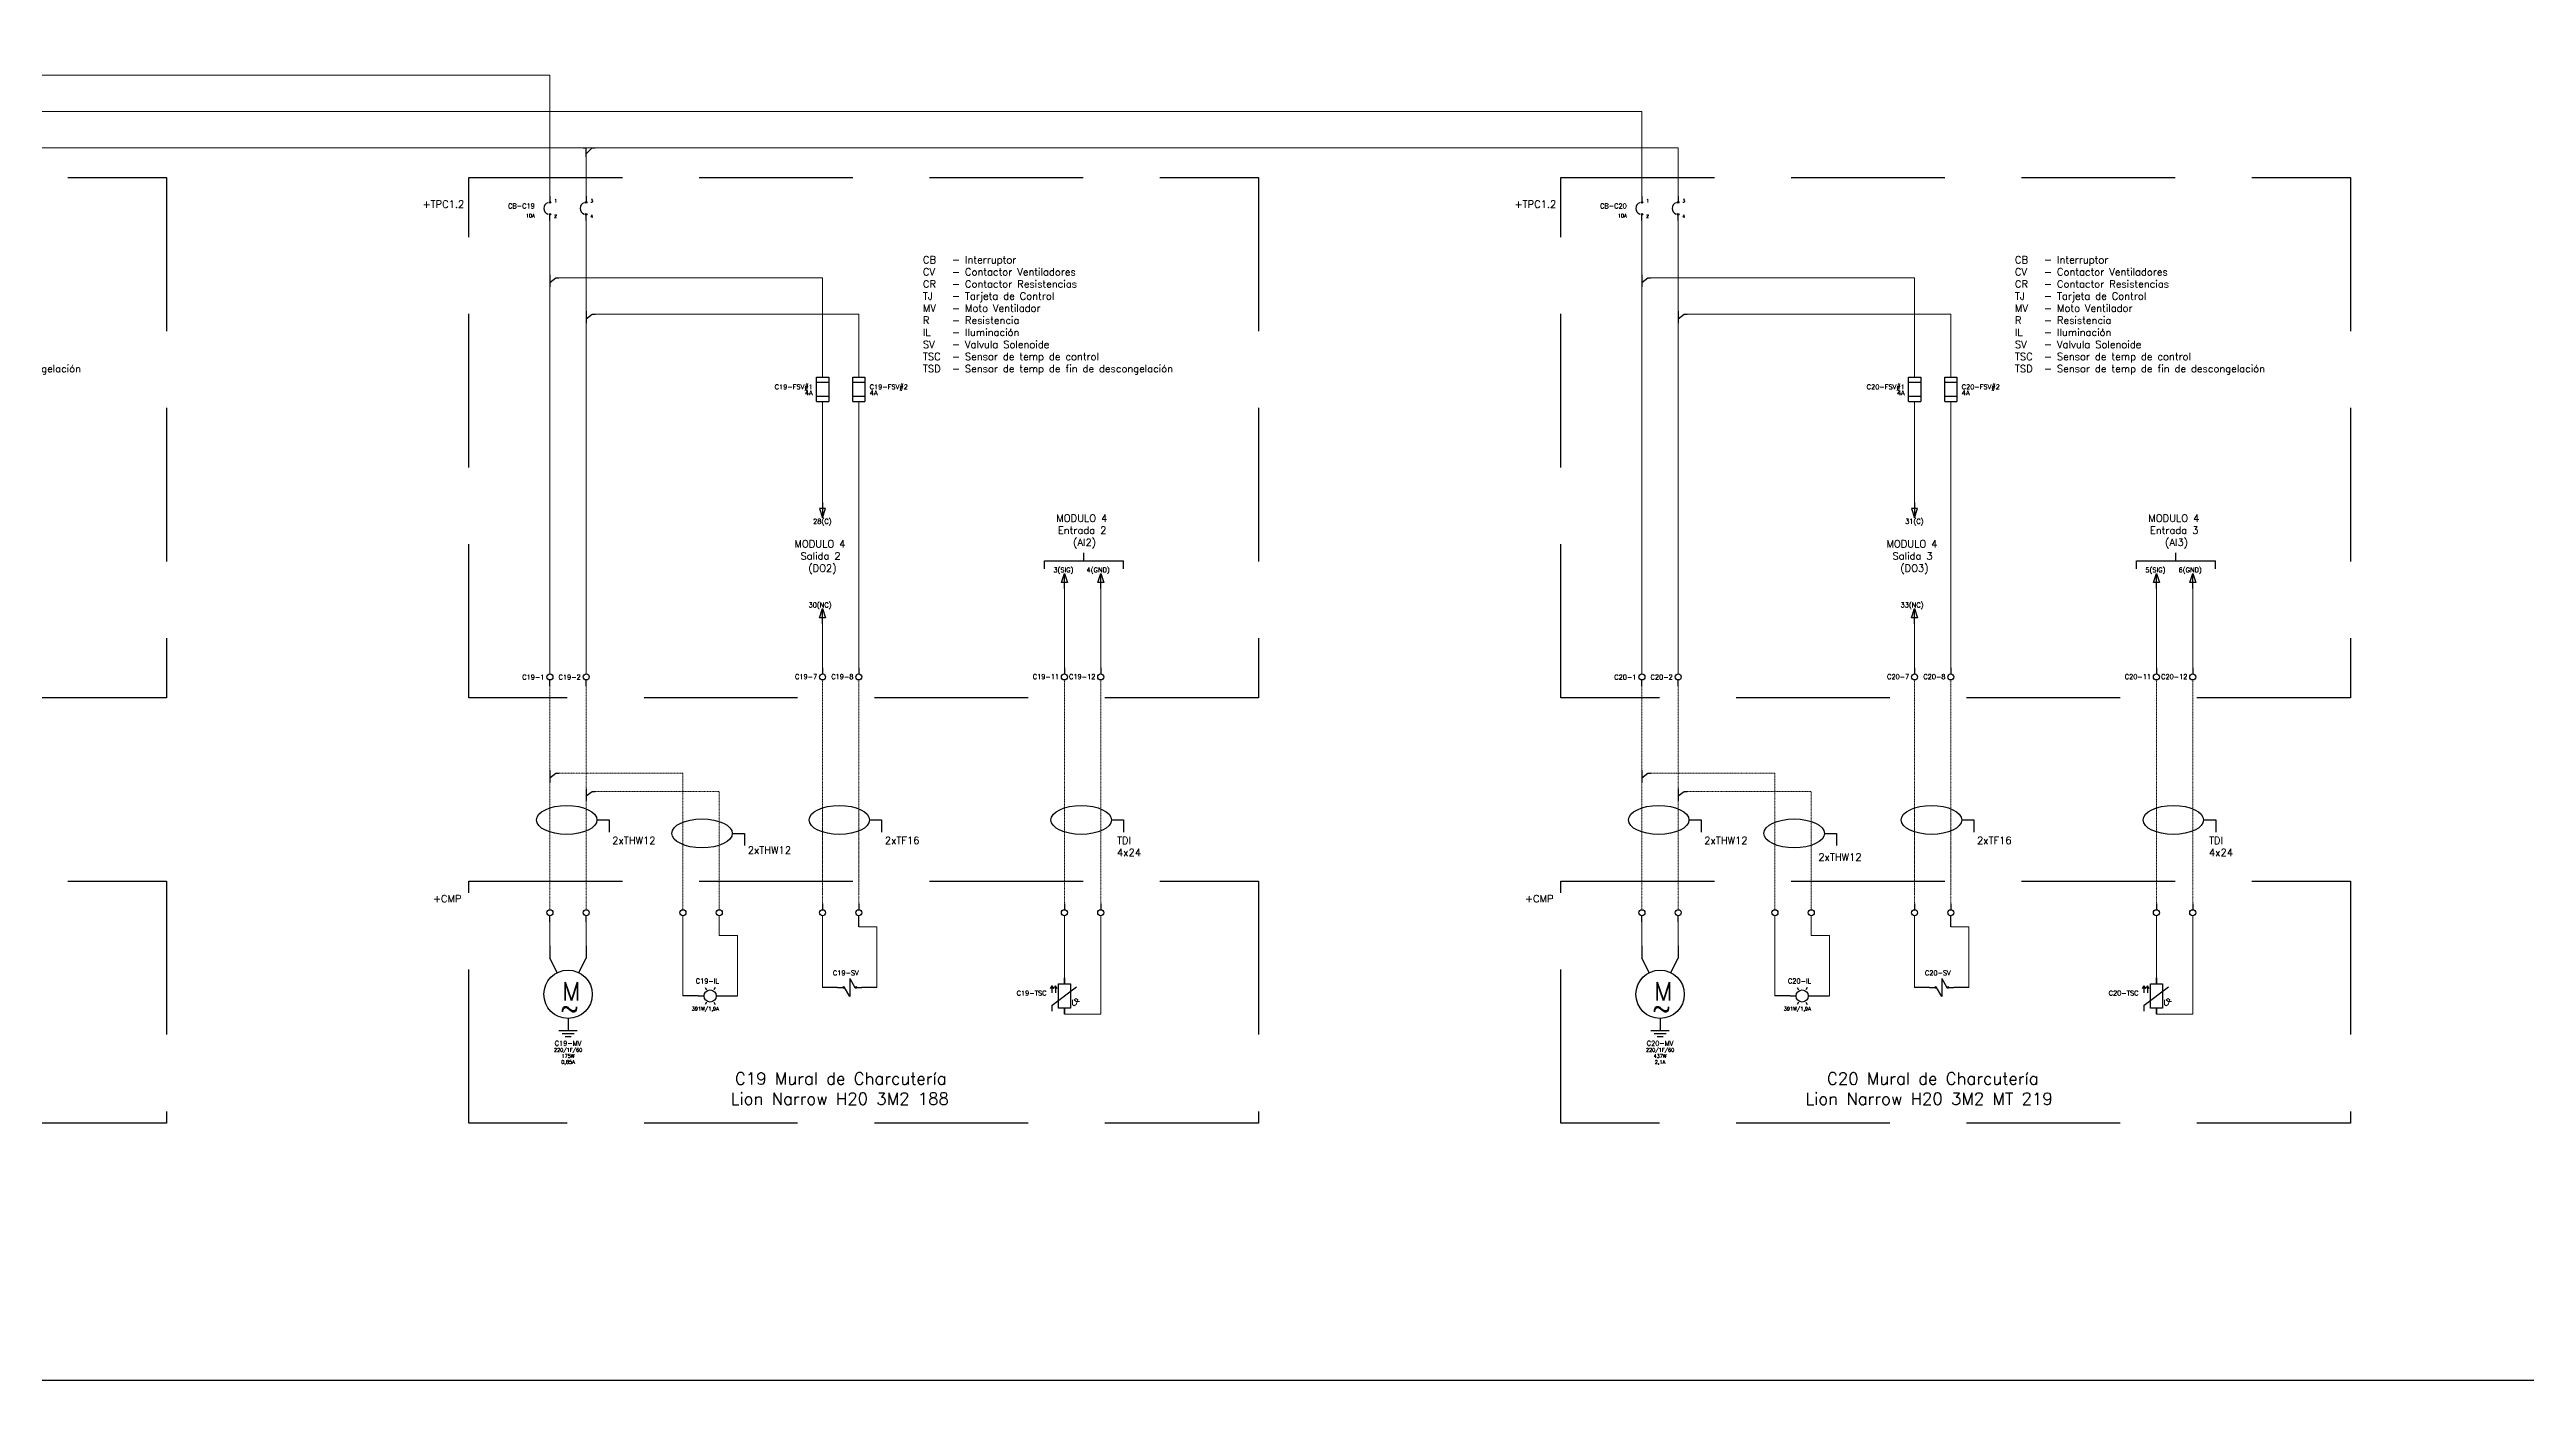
# Model space of a CAD drawing. Header units: inches. Extents: x 75782 to 87231, y -34126 to -18655.
# Drawn here: x 82191 to 84239, y -24628 to -23528 of the extents above; entities that cross this region are included whole.
import ezdxf
from ezdxf.enums import TextEntityAlignment as Align

# ---------------------------------------------------------------- set-up
doc = ezdxf.new("R2010")
doc.units = ezdxf.units.IN
doc.header["$MEASUREMENT"] = 0
doc.linetypes.add('DASHED', pattern=[19.05, 12.7, -6.35])
doc.linetypes.add('EPLANLINE7', pattern=[0])
for name, color, linetype, lineweight in [('A-Cable Belden', 9, 'Continuous', 18), ('A-Cables 220V', 6, 'Continuous', 18), ('SYMBOL', 2, 'Continuous', 25)]:
    doc.layers.add(name, color=color, linetype=linetype, lineweight=lineweight)
doc.layers.add('TEXTOS', color=7, linetype='Continuous')
doc.styles.get("Standard").update_dxf_attribs({"font": 'ROMANS.SHX'})

# ---------------------------------------------------------------- blocks, each defined once
blk = doc.blocks.new('2F Breaker')
for p, q in [((0, 0), (0, -4.3)), ((30, 0), (30, -4.3)), ((0, -20), (0, -15.7)), ((30, -20), (30, -15.7))]:
    blk.add_line(p, q)
for centre in [(0, -5), (0, -15), (30, -5), (30, -15)]:
    blk.add_circle(centre, 0.653)
for centre in [(0, -10), (30, -10)]:
    blk.add_arc(centre, 5, 110, 250)
for s, p in [('2', (3.6, -17.7)), ('1', (3.6, -5)), ('3', (33.6, -5)), ('4', (33.6, -17.7))]:
    blk.add_text(s, height=2.5).set_placement(p)
at = {"flags": 4}
for tag, height, p in [('FEATURES', 3, (-12.5, -17.5)), ('NAME', 4, (-12.5, -10))]:
    blk.add_attdef(tag, text='', height=height, dxfattribs=at).set_placement(p, align=Align.RIGHT)
blk = doc.blocks.new('2F motor')
for p, q in [((0, 0), (0, -10)), ((30, 0), (30, -10)), ((6.1, -22.1), (0, -10)), ((23.9, -22.1), (30, -10)), ((15, -60), (15, -70)), ((7.5, -70), (22.5, -70)), ((10, -72.5), (20, -72.5)), ((12.5, -75), (17.5, -75))]:
    blk.add_line(p, q)
blk.add_circle((15, -40), 20)
blk.add_text('M', height=15).set_placement((10, -45))
at = {"insert": (8.6, -43.8), "char_height": 15, "width": 78.304, "attachment_point": 1}
blk.add_mtext('{\\Fsimplex|c0;~}', dxfattribs=at)
at = {"flags": 4}
for tag, height, p in [('NAME', 4, (15, -82.5)), ('CURRENT', 3, (15, -97.5)), ('VOLTAJE', 3, (15, -87.5)), ('HP', 3, (15, -92.5))]:
    blk.add_attdef(tag, text='', height=height, dxfattribs=at).set_placement(p, align=Align.CENTER)
blk = doc.blocks.new('derivación a la derecha')
for p, q in [((0, 2.5), (0, -7.5)), ((0, -3.75), (5, 0)), ((5, 0), (7.5, 0))]:
    blk.add_line(p, q)
blk = doc.blocks.new('Temperature sensor')
for p, q in [((-10, -22.5), (10, -7.5)), ((-10, -27.5), (-10, -22.5))]:
    blk.add_line(p, q)
for points in [[(0, 0), (0, 0), (0, -5), (0, -5)], [(-5, -5), (5, -5), (5, -25), (-5, -25)], [(0, -30), (0, -30), (0, -25), (0, -25)]]:
    blk.add_lwpolyline(points, close=True)
at = {"layer": 'SYMBOL', "color": 0, "linetype": 'EPLANLINE7', "lineweight": 25}
for p, q in [((-10.4, -6.5), (-11.9, -8.9)), ((-10.4, -6.5), (-10.4, -12.5)), ((-10.4, -6.5), (-8.9, -8.9)), ((-7.4, -6.5), (-7.4, -12.5))]:
    blk.add_line(p, q, dxfattribs=at)
at = {"layer": 'SYMBOL', "color": 0, "linetype": 'EPLANLINE7', "lineweight": 13}
for p, q in [((-7.4, -6.5), (-8.9, -8.9)), ((-7.4, -6.5), (-5.9, -8.9)), ((-7.4, -12.5), (-7.4, -12.5)), ((-7.4, -12.5), (-7.4, -12.5)), ((6.6, -18.3), (6.6, -21.9)), ((9.6, -17.1), (8.1, -18.3)), ((8.1, -18.3), (9.6, -19.5)), ((11.1, -18.3), (9.6, -17.1)), ((9.6, -21.9), (11.1, -18.3)), ((9.6, -19.5), (12.6, -19.5)), ((6.6, -21.9), (8.1, -23.1)), ((8.1, -23.1), (9.6, -21.9))]:
    blk.add_line(p, q, dxfattribs=at)
at = {"flags": 4}
blk.add_attdef('NAME', text='', height=4, dxfattribs=at).set_placement((-14.8, -14.6), align=Align.RIGHT)
blk = doc.blocks.new('Arrow-down')
for p, q in [((0, 0), (0, -12.5)), ((2.5, -5), (-2.5, -5)), ((-2.5, -5), (0, -12.5)), ((0, -12.5), (2.5, -5))]:
    blk.add_line(p, q)
at = {"flags": 4}
blk.add_attdef('NAME', text='', height=4, dxfattribs=at).set_placement((7.5, -17.5), align=Align.RIGHT)
blk = doc.blocks.new('Arrow-up')
for p, q in [((-2.5, 5), (0, 12.5)), ((2.5, 5), (-2.5, 5)), ((0, 0), (0, 12.5)), ((0, 12.5), (2.5, 5))]:
    blk.add_line(p, q)
at = {"flags": 4}
blk.add_attdef('NAME', text='', height=4, dxfattribs=at).set_placement((7.5, 13.5), align=Align.RIGHT)
blk = doc.blocks.new('Fusible')
at = {"color": 0, "ltscale": 0.1}
for p, q in [((45791, 2917.9), (45791, 2937.9)), ((45791, 2937.9), (45801, 2937.9)), ((45791, 2933.9), (45801, 2933.9)), ((45801, 2937.9), (45801, 2917.9)), ((45801, 2921.9), (45791, 2921.9)), ((45791, 2917.9), (45801, 2917.9))]:
    blk.add_line(p, q, dxfattribs=at)
at = {"flags": 4}
for p in [(45787.9, 2927.9), (45787.9, 2922.9)]:
    blk.add_attdef('NAME', text='', height=4, dxfattribs=at).set_placement(p, align=Align.RIGHT)
blk = doc.blocks.new('fusible1')
at = {"color": 0, "ltscale": 0.1}
for p, q in [((45821, 2917.9), (45821, 2937.9)), ((45821, 2937.9), (45831, 2937.9)), ((45821, 2933.9), (45831, 2933.9)), ((45831, 2937.9), (45831, 2917.9)), ((45831, 2921.9), (45821, 2921.9)), ((45821, 2917.9), (45831, 2917.9))]:
    blk.add_line(p, q, dxfattribs=at)
at = {"flags": 4}
for p in [(45834.9, 2927.9), (45834.9, 2922.9)]:
    blk.add_attdef('NAME', p, '', height=4, dxfattribs=at)
blk = doc.blocks.new('Borne - abajo')
blk.add_line((0, 0), (0, 5))
blk.add_circle((0, 7.5), 2.5)
at = {"flags": 4}
blk.add_attdef('NAME', text='', height=4, dxfattribs=at).set_placement((-4.4, 5.3), align=Align.RIGHT)
blk.add_attdef('#', (4.6, 5.9), '', height=3, dxfattribs=at)
blk = doc.blocks.new('Borne - arriba')
blk.add_line((0, 0), (0, -5))
blk.add_circle((0, -7.5), 2.5)
at = {"flags": 4}
blk.add_attdef('NAME', text='', height=4, dxfattribs=at).set_placement((-4.4, -9.3), align=Align.RIGHT)
blk.add_attdef('#', (4.6, -8.9), '', height=3, dxfattribs=at)
blk = doc.blocks.new('derivación inferior')
for p, q in [((-2.5, 0), (0, 0)), ((0, -7.5), (0, 0)), ((0, -5), (5, 0)), ((5, 0), (7.5, 0))]:
    blk.add_line(p, q)
blk = doc.blocks.new('Solenoid Coil')
for p, q in [((0, 0), (4.3, 0)), ((10, -7.5), (5.7, 0)), ((10, 7.5), (10, -7.5)), ((10, 7.5), (14.3, 0)), ((15.7, 0), (20, 0))]:
    blk.add_line(p, q)
for centre in [(5, 0), (15, 0)]:
    blk.add_circle(centre, 0.704)
at = {"flags": 4}
for tag, height, p in [('NAME', 4, (17.5, 10)), ('PAGE', 3, (15, -17.5))]:
    blk.add_attdef(tag, text='', height=height, dxfattribs=at).set_placement(p, align=Align.RIGHT)
blk = doc.blocks.new('Pilot Light')
for p, q in [((-10, 0), (-5, 0)), ((-4.1, 7.1), (-3, 5.2)), ((4.1, 7.1), (3, 5.2)), ((5, 0), (10, 0)), ((-3, -5.2), (-4.1, -7.1)), ((3, -5.2), (4.1, -7.1))]:
    blk.add_line(p, q)
blk.add_circle((0, 0), 5)
at = {"flags": 4}
for tag, height, p in [('NAME', 4, (7.4, 10.4)), ('COLOR', 3, (7.2, -12.1))]:
    blk.add_attdef(tag, text='', height=height, dxfattribs=at).set_placement(p, align=Align.RIGHT)

msp = doc.modelspace()

# ---------------------------------------------------------------- linework, layer by layer
at = {"ltscale": 0.1}
for p, q in [((83013.2, -23957.3), (83013.2, -23950.6)), ((83013.2, -23950.6), (83078.7, -23950.6)), ((83045.9, -23950.6), (83045.9, -23943.9)), ((83078.7, -23957.3), (83078.7, -23950.6)), ((83916.1, -23957.3), (83916.1, -23950.6)), ((83916.1, -23950.6), (83981.6, -23950.6)), ((83948.8, -23950.6), (83948.8, -23943.9)), ((83981.6, -23957.3), (83981.6, -23950.6)), ((82643.3, -24164.9), (82653.3, -24164.9)), ((82653.3, -24164.9), (82653.3, -24174.9)), ((82868.7, -24164.9), (82878.7, -24164.9)), ((82868.7, -24164.9), (82878.7, -24164.9)), ((82878.7, -24164.9), (82878.7, -24174.9)), ((82878.7, -24164.9), (82878.7, -24174.9)), ((83068.7, -24164.9), (83078.7, -24164.9)), ((83078.7, -24164.9), (83078.7, -24174.9)), ((83546.2, -24164.9), (83556.2, -24164.9)), ((83556.2, -24164.9), (83556.2, -24174.9)), ((83771.7, -24164.9), (83781.7, -24164.9)), ((83771.7, -24164.9), (83781.7, -24164.9)), ((83781.7, -24164.9), (83781.7, -24174.9)), ((83781.7, -24164.9), (83781.7, -24174.9)), ((83971.7, -24164.9), (83981.7, -24164.9)), ((83981.7, -24164.9), (83981.7, -24174.9)), ((82755.2, -24176), (82765.2, -24176)), ((82765.2, -24176), (82765.2, -24186)), ((83658.2, -24176), (83668.2, -24176)), ((83668.2, -24176), (83668.2, -24186)), ((82859.8, -24253.4), (82859.8, -24244.1)), ((83762.7, -24253.4), (83762.7, -24244.1))]:
    msp.add_line(p, q, dxfattribs=at)
for p, q in [((82604.4, -24249.1), (82604.4, -24244.1)), ((82634.4, -24249.1), (82634.4, -24244.1)), ((82829.8, -24234.1), (82829.8, -24239.1)), ((82859.8, -24234.1), (82859.8, -24239.1)), ((83029.8, -24234.1), (83029.8, -24239.1)), ((83059.8, -24234.1), (83059.8, -24239.1)), ((83507.3, -24249.1), (83507.3, -24244.1)), ((83537.3, -24249.1), (83537.3, -24244.1)), ((83732.7, -24234.1), (83732.7, -24239.1)), ((83732.7, -24234.1), (83732.7, -24239.1)), ((83762.7, -24234.1), (83762.7, -24239.1)), ((83762.7, -24234.1), (83762.7, -24239.1)), ((83932.7, -24234.1), (83932.7, -24239.1)), ((83962.7, -24234.1), (83962.7, -24239.1)), ((82842.3, -24303.4), (82829.8, -24303.4)), ((82874.8, -24303.4), (82862.3, -24303.4)), ((83745.2, -24303.4), (83732.7, -24303.4)), ((83777.7, -24303.4), (83765.2, -24303.4)), ((82726.9, -24310.5), (82714.4, -24310.5)), ((82746.9, -24310.5), (82759.4, -24310.5)), ((83629.8, -24310.5), (83617.3, -24310.5)), ((83649.8, -24310.5), (83662.3, -24310.5))]:
    msp.add_line(p, q)
msp.add_lwpolyline([(75782.1, -18655.2), (87231.1, -18655.2), (87231.1, -24628.5), (75782.1, -24628.5)], close=True, dxfattribs=at)
msp.add_lwpolyline([(75782.1, -18655.2), (87231.1, -18655.2), (87231.1, -24628.5), (75782.1, -24628.5)], close=True, dxfattribs=at)
at = {"linetype": 'DASHED', "ltscale": 10}
for points in [[(81634.4, -23633.6), (82287.3, -23633.6), (82287.3, -24063.8), (81634.4, -24063.8)], [(82537.3, -23633.6), (83190.2, -23633.6), (83190.2, -24063.8), (82537.3, -24063.8)], [(83440.2, -23633.6), (84093.2, -23633.6), (84093.2, -24063.8), (83440.2, -24063.8)], [(81634.4, -24215.5), (82287.3, -24215.4), (82287.3, -24415.7), (81634.4, -24415.7)], [(82537.3, -24215.5), (83190.2, -24215.4), (83190.2, -24415.7), (82537.3, -24415.7)], [(83440.2, -24215.5), (84093.2, -24215.4), (84093.2, -24415.7), (83440.2, -24415.7)]]:
    msp.add_lwpolyline(points, close=True, dxfattribs=at)
for centre in [(82604.4, -24241.6), (82634.4, -24241.6), (82714.4, -24241.6), (82744.4, -24241.6), (82829.8, -24241.6), (82829.8, -24241.6), (82829.8, -24241.6), (82859.8, -24241.6), (82859.8, -24241.6), (82859.8, -24241.6), (83029.8, -24241.6), (83059.8, -24241.6), (83507.3, -24241.6), (83537.3, -24241.6), (83617.3, -24241.6), (83647.3, -24241.6), (83732.7, -24241.6), (83732.7, -24241.6), (83732.7, -24241.6), (83762.7, -24241.6), (83762.7, -24241.6), (83762.7, -24241.6), (83932.7, -24241.6), (83962.7, -24241.6)]:
    msp.add_circle(centre, 2.5)
at = {"ltscale": 0.1}
for centre in [(82618.3, -24164.9), (82730.2, -24176), (82843.7, -24164.9), (83043.7, -24164.9), (83521.2, -24164.9), (83633.2, -24176), (83746.7, -24164.9), (83946.7, -24164.9)]:
    msp.add_ellipse(centre, major_axis=(-25, 0), ratio=0.48, dxfattribs=at)
at = {"layer": 'A-Cable Belden'}
for p, q in [((83029.8, -24044.1), (83029.8, -23973.6)), ((83059.8, -23973.6), (83059.8, -24044.1)), ((83932.7, -24044.1), (83932.7, -23973.6)), ((83962.7, -23973.6), (83962.7, -24044.1)), ((83029.8, -24298), (83029.8, -24244.1)), ((83059.8, -24244.1), (83059.8, -24325.5)), ((83932.7, -24298), (83932.7, -24244.1)), ((83962.7, -24244.1), (83962.7, -24325.5)), ((83059.8, -24325.5), (83029.8, -24325.5)), ((83962.7, -24325.5), (83932.7, -24325.5))]:
    msp.add_line(p, q, dxfattribs=at)
at = {"layer": 'A-Cable Belden', "linetype": 'DASHED', "ltscale": 0.01}
for p, q in [((83029.8, -24049.1), (83029.8, -24234.1)), ((83059.8, -24049.1), (83059.8, -24234.1)), ((83932.7, -24049.1), (83932.7, -24234.1)), ((83962.7, -24049.1), (83962.7, -24234.1))]:
    msp.add_line(p, q, dxfattribs=at)
at = {"layer": 'A-Cables 220V'}
for p, q in [((80463, -23548.8), (82604.4, -23548.8)), ((82604.4, -23649.1), (82604.4, -23548.8)), ((80462.8, -23578.8), (83507.3, -23579)), ((83507.3, -23649.1), (83507.3, -23579)), ((80462.8, -23608.8), (83537.3, -23609)), ((82634.4, -23649.1), (82634.4, -23609)), ((83537.3, -23649.1), (83537.3, -23609)), ((82604.4, -23669.1), (82604.4, -23714.1)), ((82634.4, -23669.1), (82634.4, -23744.1)), ((83507.3, -23669.1), (83507.3, -23714.1)), ((83537.3, -23669.1), (83537.3, -23744.1)), ((82604.4, -23724.1), (82604.4, -24044.1)), ((82611.9, -23716.6), (82829.8, -23716.6)), ((82829.8, -23716.6), (82829.8, -23798.7)), ((83507.3, -23724.1), (83507.3, -24044.1)), ((83514.8, -23716.6), (83732.7, -23716.6)), ((83732.7, -23716.6), (83732.7, -23798.7)), ((82634.4, -23754.1), (82634.4, -24044.1)), ((82641.9, -23746.6), (82859.8, -23746.6)), ((82859.8, -23746.6), (82859.8, -23798.7)), ((83537.3, -23754.1), (83537.3, -24044.1)), ((83544.8, -23746.6), (83762.7, -23746.6)), ((83762.7, -23746.6), (83762.7, -23798.7)), ((82829.8, -23818.7), (82829.8, -23902.4)), ((82859.8, -23818.7), (82859.8, -24044.1)), ((83732.7, -23818.7), (83732.7, -23902.4)), ((83762.7, -23818.7), (83762.7, -24044.1)), ((82829.8, -24002.6), (82829.8, -24044.1)), ((83732.7, -24002.6), (83732.7, -24044.1)), ((82604.4, -24244.1), (82604.4, -24269.1)), ((82634.4, -24244.1), (82634.4, -24269.1)), ((82714.4, -24244.1), (82714.4, -24310.5)), ((82744.4, -24244.1), (82744.4, -24260.5)), ((82829.8, -24244.1), (82829.8, -24303.4)), ((83507.3, -24244.1), (83507.3, -24269.1)), ((83537.3, -24244.1), (83537.3, -24269.1)), ((83617.3, -24244.1), (83617.3, -24310.5)), ((83647.3, -24244.1), (83647.3, -24260.5)), ((83732.7, -24244.1), (83732.7, -24303.4)), ((82759.4, -24260.5), (82744.4, -24260.5)), ((82759.4, -24310.5), (82759.4, -24260.5)), ((82874.8, -24253.4), (82859.8, -24253.4)), ((82874.8, -24303.4), (82874.8, -24253.4)), ((83662.3, -24260.5), (83647.3, -24260.5)), ((83662.3, -24310.5), (83662.3, -24260.5)), ((83777.7, -24253.4), (83762.7, -24253.4)), ((83777.7, -24303.4), (83777.7, -24253.4))]:
    msp.add_line(p, q, dxfattribs=at)
at = {"layer": 'A-Cables 220V', "linetype": 'DASHED', "ltscale": 0.01}
for p, q in [((82604.4, -24049.1), (82604.4, -24239.1)), ((82634.4, -24049.1), (82634.4, -24239.1)), ((82829.8, -24049.1), (82829.8, -24234.1)), ((82829.8, -24049.1), (82829.8, -24239.1)), ((82859.8, -24049.1), (82859.8, -24239.1)), ((83507.3, -24049.1), (83507.3, -24239.1)), ((83537.3, -24049.1), (83537.3, -24239.1)), ((83732.7, -24049.1), (83732.7, -24234.1)), ((83732.7, -24049.1), (83732.7, -24239.1)), ((83732.7, -24049.1), (83732.7, -24234.1)), ((83732.7, -24049.1), (83732.7, -24239.1)), ((83762.7, -24049.1), (83762.7, -24239.1)), ((83762.7, -24049.1), (83762.7, -24239.1)), ((82714.4, -24126.3), (82611.9, -24126.3)), ((82744.4, -24141.3), (82641.9, -24141.3)), ((82714.4, -24126.3), (82714.4, -24239.1)), ((82744.4, -24141.3), (82744.4, -24239.1)), ((83617.3, -24126.3), (83514.8, -24126.3)), ((83647.3, -24141.3), (83544.8, -24141.3)), ((83617.3, -24126.3), (83617.3, -24239.1)), ((83647.3, -24141.3), (83647.3, -24239.1)), ((82829.8, -24157.8), (82829.8, -24227)), ((82859.8, -24157.8), (82859.8, -24227)), ((83732.7, -24157.8), (83732.7, -24227)), ((83762.7, -24157.8), (83762.7, -24227))]:
    msp.add_line(p, q, dxfattribs=at)

# ---------------------------------------------------------------- block references
for name, p in [('derivación inferior', (82634.4, -23609)), ('derivación a la derecha', (82604.4, -23716.6)), ('derivación a la derecha', (83507.3, -23716.6)), ('derivación a la derecha', (82634.4, -23746.6)), ('derivación a la derecha', (83537.3, -23746.6)), ('derivación a la derecha', (82604.4, -24126.3)), ('derivación a la derecha', (83507.3, -24126.3)), ('derivación a la derecha', (82634.4, -24141.3)), ('derivación a la derecha', (83537.3, -24141.3))]:
    msp.add_blockref(name, p)
ref = msp.add_blockref('2F Breaker', (82604.4, -23649.1))
ref.add_attrib('NAME', 'CB-C19', dxfattribs={"height": 4}).set_placement((82591.9, -23659.1), align=Align.RIGHT)
ref.add_attrib('FEATURES', '10A', dxfattribs={"height": 3}).set_placement((82591.9, -23666.6), align=Align.RIGHT)
ref = msp.add_blockref('2F Breaker', (83507.3, -23649.1))
ref.add_attrib('NAME', 'CB-C20', dxfattribs={"height": 4}).set_placement((83494.8, -23659.1), align=Align.RIGHT)
ref.add_attrib('FEATURES', '10A', dxfattribs={"height": 3}).set_placement((83494.8, -23666.6), align=Align.RIGHT)
at = {"color": 0}
ref = msp.add_blockref('Fusible', (37033.9, -26736.6), dxfattribs=at)
ref.add_attrib('NAME', 'C19-FSV#1', dxfattribs={"height": 4}).set_placement((82821.8, -23808.7), align=Align.RIGHT)
ref.add_attrib('NAME', '4A', dxfattribs={"height": 4}).set_placement((82821.8, -23813.7), align=Align.RIGHT)
ref = msp.add_blockref('fusible1', (37033.9, -26736.6), dxfattribs=at)
ref.add_attrib('NAME', 'C19-FSV#2', (82868.8, -23808.7), dxfattribs={"height": 4})
ref.add_attrib('NAME', '4A', (82868.8, -23813.7), dxfattribs={"height": 4})
ref = msp.add_blockref('Fusible', (37936.8, -26736.6), dxfattribs=at)
ref.add_attrib('NAME', 'C20-FSV#1', dxfattribs={"height": 4}).set_placement((83724.7, -23808.7), align=Align.RIGHT)
ref.add_attrib('NAME', '4A', dxfattribs={"height": 4}).set_placement((83724.7, -23813.7), align=Align.RIGHT)
ref = msp.add_blockref('fusible1', (37936.8, -26736.6), dxfattribs=at)
ref.add_attrib('NAME', 'C20-FSV#2', (83771.7, -23808.7), dxfattribs={"height": 4})
ref.add_attrib('NAME', '4A', (83771.7, -23813.7), dxfattribs={"height": 4})
ref = msp.add_blockref('Arrow-down', (82829.8, -23902.4))
ref.add_attrib('NAME', '28(C)', dxfattribs={"height": 4}).set_placement((82837.3, -23919.9), align=Align.RIGHT)
ref = msp.add_blockref('Arrow-down', (83732.7, -23902.4))
ref.add_attrib('NAME', '31(C)', dxfattribs={"height": 4}).set_placement((83740.2, -23919.9), align=Align.RIGHT)
ref = msp.add_blockref('Arrow-up', (83029.8, -23973.6))
ref.add_attrib('NAME', '3(SIG)', dxfattribs={"height": 4}).set_placement((83037.3, -23960.1), align=Align.RIGHT)
ref = msp.add_blockref('Arrow-up', (83059.8, -23973.6))
ref.add_attrib('NAME', '4(GND)', dxfattribs={"height": 4}).set_placement((83067.3, -23960.1), align=Align.RIGHT)
ref = msp.add_blockref('Arrow-up', (83932.7, -23973.6))
ref.add_attrib('NAME', '5(SIG)', dxfattribs={"height": 4}).set_placement((83940.2, -23960.1), align=Align.RIGHT)
ref = msp.add_blockref('Arrow-up', (83962.7, -23973.6))
ref.add_attrib('NAME', '6(GND)', dxfattribs={"height": 4}).set_placement((83970.2, -23960.1), align=Align.RIGHT)
ref = msp.add_blockref('Arrow-up', (82829.8, -24002.6))
ref.add_attrib('NAME', '30(NC)', dxfattribs={"height": 4}).set_placement((82837.3, -23989.1), align=Align.RIGHT)
ref = msp.add_blockref('Arrow-up', (83732.7, -24002.6))
ref.add_attrib('NAME', '33(NC)', dxfattribs={"height": 4}).set_placement((83740.2, -23989.1), align=Align.RIGHT)
ref = msp.add_blockref('Borne - arriba', (82829.8, -24039.1))
ref.add_attrib('NAME', 'C19-7', dxfattribs={"height": 4}).set_placement((82825.4, -24048.4), align=Align.RIGHT)
ref = msp.add_blockref('Borne - arriba', (82859.8, -24039.1))
ref.add_attrib('NAME', 'C19-8', dxfattribs={"height": 4}).set_placement((82855.4, -24048.4), align=Align.RIGHT)
ref = msp.add_blockref('Borne - arriba', (83029.8, -24039.1))
ref.add_attrib('NAME', 'C19-11', dxfattribs={"height": 4}).set_placement((83025.4, -24048.4), align=Align.RIGHT)
ref = msp.add_blockref('Borne - arriba', (83059.8, -24039.1))
ref.add_attrib('NAME', 'C19-12', dxfattribs={"height": 4}).set_placement((83055.4, -24048.4), align=Align.RIGHT)
ref = msp.add_blockref('Borne - arriba', (83732.7, -24039.1))
ref.add_attrib('NAME', 'C20-7', dxfattribs={"height": 4}).set_placement((83728.3, -24048.4), align=Align.RIGHT)
ref = msp.add_blockref('Borne - arriba', (83762.7, -24039.1))
ref.add_attrib('NAME', 'C20-8', dxfattribs={"height": 4}).set_placement((83758.3, -24048.4), align=Align.RIGHT)
ref = msp.add_blockref('Borne - arriba', (83932.7, -24039.1))
ref.add_attrib('NAME', 'C20-11', dxfattribs={"height": 4}).set_placement((83928.3, -24048.4), align=Align.RIGHT)
ref = msp.add_blockref('Borne - arriba', (83962.7, -24039.1))
ref.add_attrib('NAME', 'C20-12', dxfattribs={"height": 4}).set_placement((83958.3, -24048.4), align=Align.RIGHT)
ref = msp.add_blockref('Borne - abajo', (82604.4, -24054.1))
ref.add_attrib('NAME', 'C19-1', dxfattribs={"height": 4}).set_placement((82599.9, -24048.8), align=Align.RIGHT)
ref = msp.add_blockref('Borne - abajo', (82634.4, -24054.1))
ref.add_attrib('NAME', 'C19-2', dxfattribs={"height": 4}).set_placement((82629.9, -24048.8), align=Align.RIGHT)
ref = msp.add_blockref('Borne - abajo', (83507.3, -24054.1))
ref.add_attrib('NAME', 'C20-1', dxfattribs={"height": 4}).set_placement((83502.8, -24048.8), align=Align.RIGHT)
ref = msp.add_blockref('Borne - abajo', (83537.3, -24054.1))
ref.add_attrib('NAME', 'C20-2', dxfattribs={"height": 4}).set_placement((83532.8, -24048.8), align=Align.RIGHT)
ref = msp.add_blockref('2F motor', (82604.4, -24269.1))
ref.add_attrib('CURRENT', '0,85A', dxfattribs={"height": 3}).set_placement((82619.4, -24366.6), align=Align.CENTER)
ref.add_attrib('HP', '175W', dxfattribs={"height": 3}).set_placement((82619.4, -24361.6), align=Align.CENTER)
ref.add_attrib('VOLTAJE', '220/1F/60', dxfattribs={"height": 3}).set_placement((82619.4, -24356.6), align=Align.CENTER)
ref.add_attrib('NAME', 'C19-MV', dxfattribs={"height": 4}).set_placement((82619.4, -24351.6), align=Align.CENTER)
ref = msp.add_blockref('2F motor', (83507.3, -24269.1))
ref.add_attrib('CURRENT', '2,1A', dxfattribs={"height": 3}).set_placement((83522.3, -24366.6), align=Align.CENTER)
ref.add_attrib('HP', '437W', dxfattribs={"height": 3}).set_placement((83522.3, -24361.6), align=Align.CENTER)
ref.add_attrib('VOLTAJE', '220/1F/60', dxfattribs={"height": 3}).set_placement((83522.3, -24356.6), align=Align.CENTER)
ref.add_attrib('NAME', 'C20-MV', dxfattribs={"height": 4}).set_placement((83522.3, -24351.6), align=Align.CENTER)
ref = msp.add_blockref('Pilot Light', (82736.9, -24310.5))
ref.add_attrib('NAME', 'C19-IL', dxfattribs={"height": 4}).set_placement((82744.2, -24300.1), align=Align.RIGHT)
ref.add_attrib('COLOR', '391W/1,9A', dxfattribs={"height": 3}).set_placement((82744.1, -24322.6), align=Align.RIGHT)
ref = msp.add_blockref('Solenoid Coil', (82842.3, -24303.4))
ref.add_attrib('NAME', 'C19-SV', dxfattribs={"height": 4}).set_placement((82859.8, -24293.4), align=Align.RIGHT)
ref = msp.add_blockref('Temperature sensor', (83029.8, -24295.5))
ref.add_attrib('NAME', 'C19-TSC', dxfattribs={"height": 4}).set_placement((83015, -24310.1), align=Align.RIGHT)
ref = msp.add_blockref('Pilot Light', (83639.8, -24310.5))
ref.add_attrib('NAME', 'C20-IL', dxfattribs={"height": 4}).set_placement((83647.2, -24300.1), align=Align.RIGHT)
ref.add_attrib('COLOR', '391W/1,9A', dxfattribs={"height": 3}).set_placement((83647, -24322.6), align=Align.RIGHT)
ref = msp.add_blockref('Solenoid Coil', (83745.2, -24303.4))
ref.add_attrib('NAME', 'C20-SV', dxfattribs={"height": 4}).set_placement((83762.7, -24293.4), align=Align.RIGHT)
ref = msp.add_blockref('Temperature sensor', (83932.7, -24295.5))
ref.add_attrib('NAME', 'C20-TSC', dxfattribs={"height": 4}).set_placement((83917.9, -24310.1), align=Align.RIGHT)

# ---------------------------------------------------------------- texts
at = {"layer": 'TEXTOS', "char_height": 6, "attachment_point": 1}
for s, width, insert in [('+TPC1.2', 26.886, (82499.1, -23652.6)), ('+TPC1.2', 26.886, (83402, -23652.6)), ('CB^I- Interruptor\\PCV^I- Contactor Ventiladores\\PCR^I- Contactor Resistencias\\PTJ^I- Tarjeta de Control\\PMV^I- Moto Ventilador\\PR^I- Resistencia\\PIL^I- Iluminación\\PSV^I- Valvula Solenoide\\PTSC^I- Sensor de temp de control\\PTSD^I- Sensor de temp de fin de descongelación', 252.141, (82009.9, -23698.6)), ('CB^I- Interruptor\\PCV^I- Contactor Ventiladores\\PCR^I- Contactor Resistencias\\PTJ^I- Tarjeta de Control\\PMV^I- Moto Ventilador\\PR^I- Resistencia\\PIL^I- Iluminación\\PSV^I- Valvula Solenoide\\PTSC^I- Sensor de temp de control\\PTSD^I- Sensor de temp de fin de descongelación', 252.141, (82912.8, -23698.6)), ('CB^I- Interruptor\\PCV^I- Contactor Ventiladores\\PCR^I- Contactor Resistencias\\PTJ^I- Tarjeta de Control\\PMV^I- Moto Ventilador\\PR^I- Resistencia\\PIL^I- Iluminación\\PSV^I- Valvula Solenoide\\PTSC^I- Sensor de temp de control\\PTSD^I- Sensor de temp de fin de descongelación', 252.141, (83815.7, -23698.6)), ('\\pi102.78;MODULO 4\\P\\pi104.07;Entrada 2\\P\\pi116.64;(AI2)', 252.141, (82920.3, -23912.3)), ('\\pi102.78;MODULO 4\\P\\pi104.07;Entrada 3\\P\\pi116.64;(AI3)', 252.141, (83823.2, -23912.3)), ('\\pi102.78;MODULO 4\\P\\pi107.78;Salida 2\\P\\pi114.21;(DO2)', 252.141, (82703.8, -23933.6)), ('\\pi102.78;MODULO 4\\P\\pi107.78;Salida 3\\P\\pi114.21;(DO3)', 252.141, (83606.7, -23933.6)), ('2xTHW12', 128.511, (82656, -24178.8)), ('2xTF16', 128.511, (82881.4, -24178.8)), ('TDI\\P4x24', 128.511, (83073.3, -24178.8)), ('2xTHW12', 128.511, (83558.9, -24178.8)), ('2xTF16', 128.511, (83784.4, -24178.8)), ('TDI\\P4x24', 128.511, (83976.2, -24178.8)), ('2xTHW12', 128.511, (82768, -24186.8)), ('2xTHW12', 128.511, (83653.2, -24192.6)), ('+CMP', 26.886, (82507.7, -24227)), ('+CMP', 26.886, (83410.6, -24227))]:
    msp.add_mtext_dynamic_manual_height_columns(s, width=width, gutter_width=1250, heights=[0], dxfattribs=dict(at, insert=insert))
at = {"layer": 'TEXTOS', "linetype": 'DASHED', "ltscale": 0.1, "char_height": 10, "attachment_point": 1}
for s, insert in [('\\pi153.82;C19 Mural de Charcutería\\P\\pi150.25;Lion Narrow H20 3M2 188', (82603.6, -24373.8)), ('\\pi153.82;C20 Mural de Charcutería\\P\\pi135.96;Lion Narrow H20 3M2 MT 219', (83506.5, -24373.8))]:
    msp.add_mtext_dynamic_manual_height_columns(s, width=507.162, gutter_width=1250, heights=[0], dxfattribs=dict(at, insert=insert))

doc.saveas('drawing.dxf')
